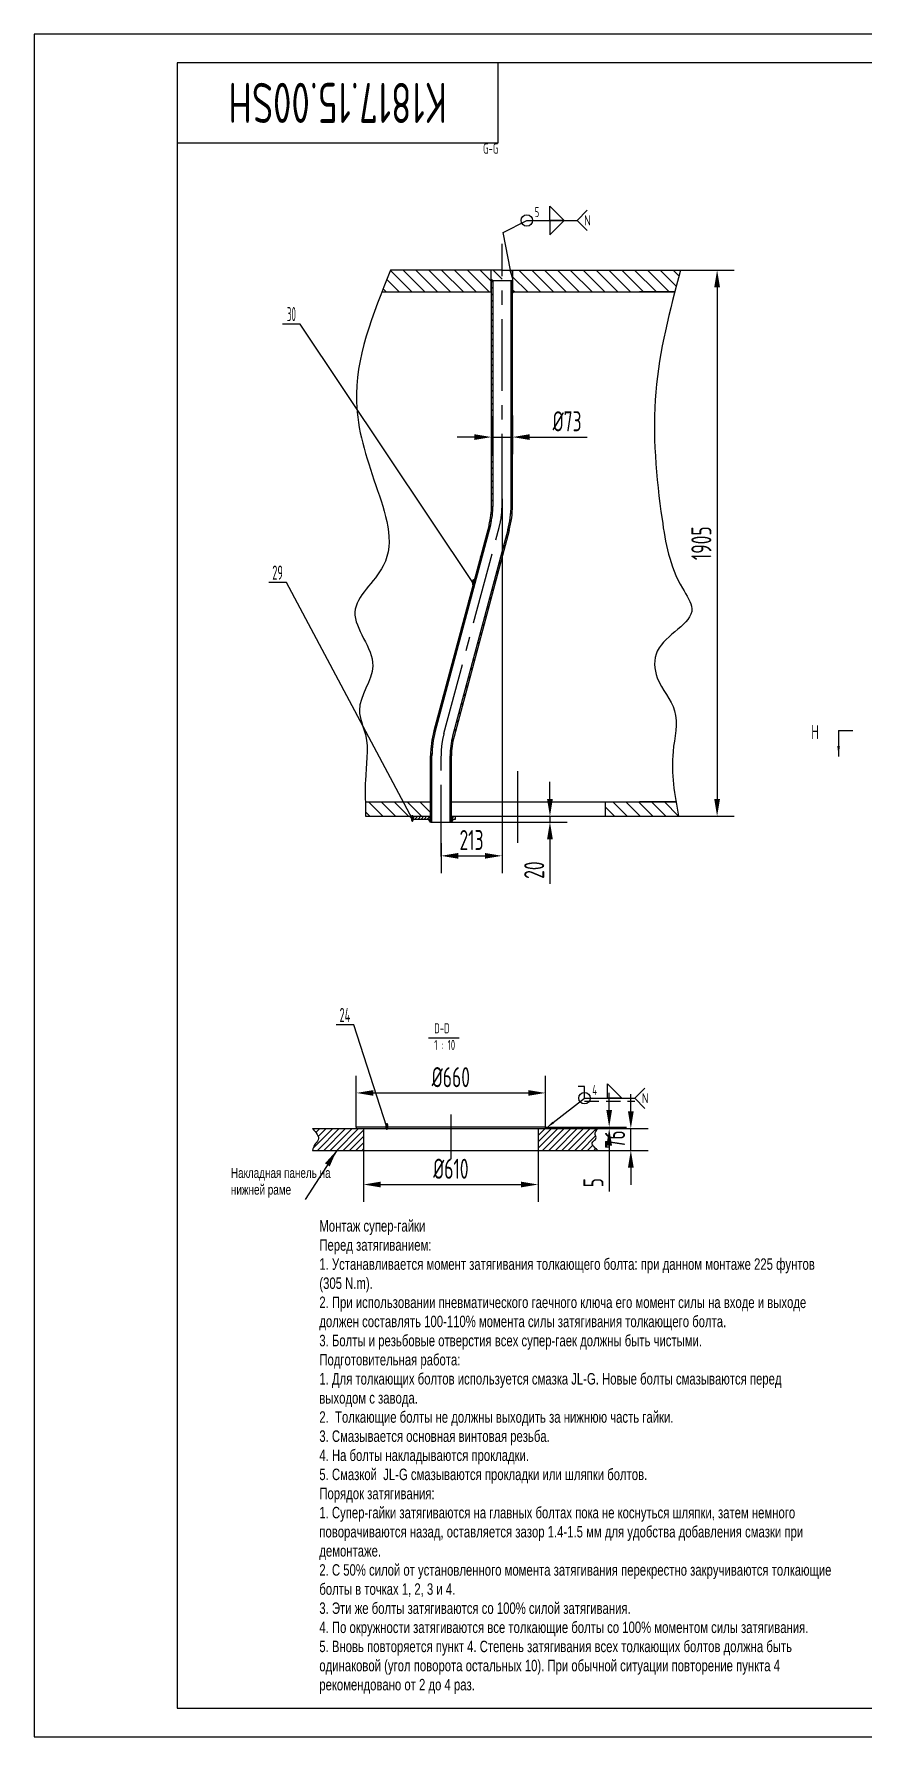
# Model space of a CAD drawing. Header units: millimetres. Extents: x 0 to 8400, y 0 to 5940.
# Drawn here: x 0 to 2893, y 0 to 5940 of the extents above; entities that cross this region are included whole.
import ezdxf
from ezdxf.enums import TextEntityAlignment as Align

# ---------------------------------------------------------------- set-up
doc = ezdxf.new("R2010")
doc.units = ezdxf.units.MM
doc.header["$LTSCALE"] = 200
doc.linetypes.add('F', pattern=[0.75, 0.5, -0.25])
doc.linetypes.add('G', pattern=[2, 1.25, -0.25, 0.25, -0.25])
for name, color, linetype in [('01', 7, 'Continuous'), ('02', 1, 'Continuous'), ('04', 2, 'F'), ('05', 4, 'G'), ('08', 1, 'Continuous'), ('11', 3, 'Continuous'), ('13', 3, 'Continuous')]:
    doc.layers.add(name, color=color, linetype=linetype)
doc.styles.get("Standard").update_dxf_attribs({"font": 'isocp', "width": 0.707, "bigfont": 'intecad.shx'})
doc.dimstyles.new('INTE', dxfattribs={"dimscale": 20, "dimtxt": 3.5, "dimasz": 3, "dimexe": 3, "dimexo": 0, "dimgap": 1, "dimtad": 1, "dimdec": 4, "dimdsep": 46, "dimtxsty": 'Standard', "dimcen": 0, "dimclrd": 1, "dimclre": 1, "dimclrt": 3, "dimaunit": 1, "dimadec": 0, "dimazin": 0, "dimtfac": 1, "dimtdec": 4, "dimtmove": 0, "dimatfit": 0, "dimfxl": 1, "dimarcsym": 0})

# ---------------------------------------------------------------- blocks, each defined once
blk = doc.blocks.new('*D43')
at = {"layer": '08', "color": 1, "lineweight": -2}
for p, q in [((2082.8, 2182), (2082.8, 2242)), ((1957.3, 2122), (2142.8, 2122)), ((2082.8, 2046), (2082.8, 2122)), ((1953.2, 2046), (2142.8, 2046)), ((2082.8, 1986), (2082.8, 1926))]:
    blk.add_line(p, q, dxfattribs=at)
at = {"layer": '08', "color": 1}
for points in [[(2072.8, 2182), (2092.8, 2182), (2082.8, 2122)], [(2072.8, 1986), (2092.8, 1986), (2082.8, 2046)]]:
    blk.add_solid(points, dxfattribs=at)
at = {"layer": 'Defpoints', "color": 0}
for p in [(1957.3, 2122), (2082.8, 2122), (1953.2, 2046)]:
    blk.add_point(p, dxfattribs=at)
at = {"layer": '08', "color": 3, "insert": (2027.8, 2084), "char_height": 70, "attachment_point": 5, "rotation": 90}
blk.add_mtext('76', dxfattribs=at)
blk = doc.blocks.new('*D44')
at = {"layer": '08', "color": 1, "lineweight": -2}
for p, q in [((2007.3, 2187), (2007.3, 2247)), ((1784.7, 2127), (2067.3, 2127)), ((1817.5, 2122), (2067.3, 2122)), ((2007.3, 2127), (2007.3, 2122)), ((2007.3, 2062), (2007.3, 1902.5))]:
    blk.add_line(p, q, dxfattribs=at)
at = {"layer": '08', "color": 1}
for points in [[(1997.3, 2187), (2017.3, 2187), (2007.3, 2127)], [(1997.3, 2062), (2017.3, 2062), (2007.3, 2122)]]:
    blk.add_solid(points, dxfattribs=at)
at = {"layer": 'Defpoints', "color": 0}
for p in [(1784.7, 2127), (1817.5, 2122), (2007.3, 2127)]:
    blk.add_point(p, dxfattribs=at)
at = {"layer": '08', "color": 3, "insert": (1952.3, 1933.4), "char_height": 70, "attachment_point": 5, "rotation": 90}
blk.add_mtext('5', dxfattribs=at)
blk = doc.blocks.new('*D45')
at = {"layer": '08', "color": 1, "lineweight": -2}
for p, q in [((1149.7, 2046), (1149.7, 1866.9)), ((1759.7, 2053.6), (1759.7, 1866.9)), ((1209.7, 1926.9), (1699.7, 1926.9))]:
    blk.add_line(p, q, dxfattribs=at)
at = {"layer": '08', "color": 1}
for points in [[(1209.7, 1936.9), (1209.7, 1916.9), (1149.7, 1926.9)], [(1699.7, 1936.9), (1699.7, 1916.9), (1759.7, 1926.9)]]:
    blk.add_solid(points, dxfattribs=at)
at = {"layer": 'Defpoints', "color": 0}
for p in [(1149.7, 2046), (1759.7, 2053.6), (1759.7, 1926.9)]:
    blk.add_point(p, dxfattribs=at)
at = {"layer": '08', "color": 3, "insert": (1454.7, 1981.9), "char_height": 70, "attachment_point": 5}
blk.add_mtext('%%c610', dxfattribs=at)
blk = doc.blocks.new('*D46')
at = {"layer": '08', "color": 1, "lineweight": -2}
for p, q in [((1124.7, 2127), (1124.7, 2306.4)), ((1784.7, 2127), (1784.7, 2306.4)), ((1184.7, 2246.4), (1724.7, 2246.4))]:
    blk.add_line(p, q, dxfattribs=at)
at = {"layer": '08', "color": 1}
for points in [[(1184.7, 2256.4), (1184.7, 2236.4), (1124.7, 2246.4)], [(1724.7, 2256.4), (1724.7, 2236.4), (1784.7, 2246.4)]]:
    blk.add_solid(points, dxfattribs=at)
at = {"layer": 'Defpoints', "color": 0}
for p in [(1784.7, 2246.4), (1124.7, 2127), (1784.7, 2127)]:
    blk.add_point(p, dxfattribs=at)
at = {"layer": '08', "color": 3, "insert": (1454.7, 2301.4), "char_height": 70, "attachment_point": 5}
blk.add_mtext('%%c660', dxfattribs=at)
blk = doc.blocks.new('*U42', base_point=(6266, 5823))
at = {"layer": '01'}
blk.add_lwpolyline([(6699, 6135), (6799, 6035), (6699, 6035)], close=True, dxfattribs=at)
blk.add_circle((6539, 6035), 40, dxfattribs=at)
at = {"layer": '02'}
for points in [[(6959, 6106), (6889, 6035), (6959, 5964)], [(6321, 5866), (6539, 6035), (6889, 6035)]]:
    blk.add_lwpolyline(points, dxfattribs=at)
blk.add_lwpolyline([(6266, 5823, 0, 16, 0), (6321, 5866, 16, 16, 0)], format="xyseb", dxfattribs=at)
at = {"layer": '04'}
blk.add_line((6539, 6014), (6889, 6014), dxfattribs=at)
at = {"layer": '13', "width": 0.707}
blk.add_text('4', height=70, dxfattribs=at).set_placement((6593, 6058))
at = {"layer": '13', "width": 1.010989}
blk.add_text('N', height=70, dxfattribs=at).set_placement((6939, 6000), (6985, 6000), align=Align.FIT)
blk = doc.blocks.new('*D151')
at = {"layer": '08', "color": 1, "lineweight": -2}
for p, q in [((1633.3, 4319), (1633.3, 3013.5)), ((1420.3, 3117.6), (1420.3, 3013.5)), ((1480.3, 3073.5), (1573.3, 3073.5))]:
    blk.add_line(p, q, dxfattribs=at)
at = {"layer": '08', "color": 1}
for points in [[(1480.3, 3083.5), (1480.3, 3063.5), (1420.3, 3073.5)], [(1573.3, 3083.5), (1573.3, 3063.5), (1633.3, 3073.5)]]:
    blk.add_solid(points, dxfattribs=at)
at = {"layer": 'Defpoints', "color": 0}
for p in [(1633.3, 4319), (1420.3, 3117.6), (1633.3, 3073.5)]:
    blk.add_point(p, dxfattribs=at)
at = {"layer": '08', "color": 3, "insert": (1526.8, 3128.5), "char_height": 70, "attachment_point": 5}
blk.add_mtext('213', dxfattribs=at)
blk = doc.blocks.new('*D152')
at = {"layer": '08', "color": 1, "lineweight": -2}
for p, q in [((2256, 5116.5), (2443.9, 5116.5)), ((2383.9, 5056.5), (2383.9, 3271.5)), ((2249.4, 3211.5), (2443.9, 3211.5))]:
    blk.add_line(p, q, dxfattribs=at)
at = {"layer": '08', "color": 1}
for points in [[(2373.9, 5056.5), (2393.9, 5056.5), (2383.9, 5116.5)], [(2373.9, 3271.5), (2393.9, 3271.5), (2383.9, 3211.5)]]:
    blk.add_solid(points, dxfattribs=at)
at = {"layer": 'Defpoints', "color": 0}
for p in [(2256, 5116.5), (2249.4, 3211.5), (2383.9, 3211.5)]:
    blk.add_point(p, dxfattribs=at)
at = {"layer": '08', "color": 3, "insert": (2328.9, 4164), "char_height": 70, "attachment_point": 5, "rotation": 90}
blk.add_mtext('1905', dxfattribs=at)
blk = doc.blocks.new('*U157', base_point=(1676.6, 5108.6))
at = {"layer": '01'}
for points in [[(1807.3, 5366.4), (1857.3, 5316.4), (1807.3, 5316.4)], [(1807.3, 5266.4), (1857.3, 5316.4), (1807.3, 5316.4)]]:
    blk.add_lwpolyline(points, close=True, dxfattribs=at)
blk.add_circle((1727.3, 5316.4), 20, dxfattribs=at)
at = {"layer": '02'}
for points in [[(1937.7, 5351.7), (1902.3, 5316.4), (1937.7, 5281)], [(1670, 5143), (1644.7, 5274.2), (1727.3, 5316.4), (1902.3, 5316.4)]]:
    blk.add_lwpolyline(points, dxfattribs=at)
blk.add_lwpolyline([(1676.6, 5108.6, 0, 8, 0), (1670, 5143, 8, 8, 0)], format="xyseb", dxfattribs=at)
at = {"layer": '13', "width": 0.707}
blk.add_text('5', height=35, dxfattribs=at).set_placement((1754.3, 5327.9))
at = {"layer": '13', "width": 1.010989}
blk.add_text('N', height=35, dxfattribs=at).set_placement((1927.3, 5298.9), (1950.3, 5298.9), align=Align.FIT)
blk = doc.blocks.new('*D163')
at = {"layer": '08', "color": 1, "lineweight": -2}
for p, q in [((1596.8, 4603.8), (1596.8, 4474.2)), ((1669.8, 4609.4), (1669.8, 4474.2)), ((1536.8, 4534.2), (1476.8, 4534.2)), ((1596.8, 4534.2), (1669.8, 4534.2)), ((1729.8, 4534.2), (1930.8, 4534.2))]:
    blk.add_line(p, q, dxfattribs=at)
at = {"layer": '08', "color": 1}
for points in [[(1536.8, 4544.2), (1536.8, 4524.2), (1596.8, 4534.2)], [(1729.8, 4544.2), (1729.8, 4524.2), (1669.8, 4534.2)]]:
    blk.add_solid(points, dxfattribs=at)
at = {"layer": 'Defpoints', "color": 0}
for p in [(1596.8, 4603.8), (1669.8, 4609.4), (1669.8, 4534.2)]:
    blk.add_point(p, dxfattribs=at)
at = {"layer": '08', "color": 3, "insert": (1860.3, 4589.2), "char_height": 70, "attachment_point": 5}
blk.add_mtext('%%C73', dxfattribs=at)
blk = doc.blocks.new('*D164')
at = {"layer": '08', "color": 1, "lineweight": -2}
for p, q in [((1800.5, 3271.5), (1800.5, 3331.5)), ((1526, 3211.5), (1860.5, 3211.5)), ((1800.5, 3211.5), (1800.5, 3191.5)), ((1451.8, 3191.5), (1860.5, 3191.5)), ((1800.5, 3131.5), (1800.5, 2975.7))]:
    blk.add_line(p, q, dxfattribs=at)
at = {"layer": '08', "color": 1}
for points in [[(1790.5, 3271.5), (1810.5, 3271.5), (1800.5, 3211.5)], [(1790.5, 3131.5), (1810.5, 3131.5), (1800.5, 3191.5)]]:
    blk.add_solid(points, dxfattribs=at)
at = {"layer": 'Defpoints', "color": 0}
for p in [(1526, 3211.5), (1451.8, 3191.5), (1800.5, 3191.5)]:
    blk.add_point(p, dxfattribs=at)
at = {"layer": '08', "color": 3, "insert": (1745.5, 3023.6), "char_height": 70, "attachment_point": 5, "rotation": 90}
blk.add_mtext('20', dxfattribs=at)
blk = doc.blocks.new('*U198', base_point=(251.96, 168.31))
at = {"layer": '01'}
for p, q in [((251.96, 168.31), (251.96, 182.31)), ((195.96, 168.31), (251.96, 168.31))]:
    blk.add_line(p, q, dxfattribs=at)
blk = doc.blocks.new('*U199')
at = {"layer": '04'}
blk.add_blockref('*U198', (0, 0), dxfattribs=at)
blk = doc.blocks.new('*U200')
at = {"layer": '01'}
for points in [[(415, 292), (25, 292)], [(25, 292), (25, 5)], [(25, 5), (415, 5)]]:
    blk.add_lwpolyline(points, dxfattribs=at)
at = {"layer": '02'}
for points in [[(420, 297), (0, 297)], [(0, 297), (0, 0)], [(0, 0), (420, 0)]]:
    blk.add_lwpolyline(points, dxfattribs=at)

msp = doc.modelspace()

# ---------------------------------------------------------------- hatches: boundary and pattern name
at = {"layer": '01'}
h = msp.add_hatch(color=256, dxfattribs=at)
h.paths.add_polyline_path([(1595.31009, 5083.8518), (1595.31009, 5080.48389), (1599.46619, 5080.48389)])
h.paths.add_polyline_path([(1671.31009, 5083.70193), (1667.25281, 5080.48389), (1671.31009, 5080.48389)])
h = msp.add_hatch(color=256, dxfattribs=at)
h.paths.add_polyline_path([(1669.81009, 5040.48389), (1669.81009, 5036.7406), (1674.23018, 5040.48389)])
h.paths.add_polyline_path([(1596.81009, 5040.48389), (1592.97419, 5040.48389), (1596.81009, 5037.73688)])
h = msp.add_hatch(color=256, dxfattribs=at)
h.paths.add_polyline_path([(1320.31009, 3211.48389), (1310.16686, 3211.48389), (1320.31009, 3201.48389)])
h.paths.add_polyline_path([(1383.81009, 3201.48389), (1376.47915, 3201.48389), (1383.81009, 3191.48389)])
h.paths.add_polyline_path([(1463.56009, 3201.48389), (1456.81009, 3201.48389), (1456.81009, 3191.50523)])
at = {"layer": '02', "linetype": 'Continuous'}
h = msp.add_hatch(dxfattribs=at)
h.set_pattern_fill('LINE', color=1, scale=10, angle=135, style=0)
h.set_pattern_definition([(135, (-4262.065, -4869.626), (-22.45064, -22.45064), [])])
edge = h.paths.add_edge_path()
edge.add_line((1595.31009, 5040.48389), (1595.31009, 5083.8518))
edge.add_line((1595.31009, 5083.8518), (1599.46619, 5080.48389))
edge.add_line((1599.46619, 5080.48389), (1633.31009, 5080.48389))
edge.add_line((1633.31009, 5080.48389), (1633.31009, 5116.48389))
edge.add_line((1633.31009, 5116.48389), (1244.48686, 5116.48389))
edge.add_spline(control_points=[(1244.48686, 5116.48389), (1234.2526, 5091.14721), (1224.01833, 5065.81052), (1214.08335, 5040.48389)], knot_values=[0, 0, 0, 0, 78.1518262426, 78.1518262426, 78.1518262426, 78.1518262426], degree=3, periodic=0)
edge.add_line((1214.08335, 5040.48389), (1595.31009, 5040.48389))
edge = h.paths.add_edge_path()
edge.add_spline(control_points=[(2236.08235, 5040.48389), (2242.61739, 5065.83121), (2249.29881, 5091.15755), (2255.98023, 5116.48389)], knot_values=[0, 0, 0, 0, 78.1843375005, 78.1843375005, 78.1843375005, 78.1843375005], degree=3, periodic=0)
edge.add_line((2255.98023, 5116.48389), (1671.31009, 5116.48389))
edge.add_line((1671.31009, 5116.48389), (1671.31009, 5040.48389))
edge.add_line((1671.31009, 5040.48389), (2236.08235, 5040.48389))
edge = h.paths.add_edge_path()
edge.add_line((1993.81009, 3261.48389), (1993.81009, 3211.48389))
edge.add_line((1993.81009, 3211.48389), (2249.40357, 3211.48389))
edge.add_spline(control_points=[(2249.40357, 3211.48389), (2246.35923, 3228.13688), (2243.31488, 3244.78987), (2240.51253, 3261.48389)], knot_values=[1939.4759468699, 1939.4759468699, 1939.4759468699, 1939.4759468699, 1990.4318243092, 1990.4318243092, 1990.4318243092, 1990.4318243092], degree=3, periodic=0)
edge.add_line((2240.51253, 3261.48389), (1993.81009, 3261.48389))
edge = h.paths.add_edge_path()
edge.add_line((1383.81009, 3211.48389), (1383.81009, 3261.48389))
edge.add_line((1383.81009, 3261.48389), (1156.29517, 3261.48389))
edge.add_spline(control_points=[(1156.29517, 3261.48389), (1156.45775, 3244.82848), (1156.37646, 3228.15619), (1156.29517, 3211.48389)], knot_values=[1926.7119514955, 1926.7119514955, 1926.7119514955, 1926.7119514955, 1976.7119514955, 1976.7119514955, 1976.7119514955, 1976.7119514955], degree=3, periodic=0)
edge.add_line((1156.29517, 3211.48389), (1383.81009, 3211.48389))
h = msp.add_hatch(dxfattribs=at)
h.set_pattern_fill('LINE', color=1, scale=5, angle=45, style=0)
h.set_pattern_definition([(45, (-4262.065, -4869.626), (-11.22532, 11.22532), [])])
h.paths.add_polyline_path([(1669.81009, 4295.90646), (1669.81009, 5080.48389), (1664.81009, 5080.48389), (1664.81009, 4295.90646, -0.0655434628), (1653.5145, 4210.10795), (1460.959, 3491.48106, 0.0655434628), (1451.81009, 3421.98814), (1451.81009, 3191.48389), (1456.79565, 3191.48389), (1456.81009, 3191.50523), (1456.81009, 3421.98814, -0.0655434628), (1465.78863, 3490.18696), (1658.34413, 4208.81385, 0.0655434628)])
h.paths.add_polyline_path([(1601.81009, 4295.90646), (1601.81009, 5080.48389), (1596.81009, 5080.48389), (1596.81009, 4295.90646, -0.0655434628), (1587.83154, 4227.70764), (1395.27605, 3509.08075, 0.0655434628), (1383.81009, 3421.98814), (1383.81009, 3191.48389), (1388.81009, 3191.48389), (1388.81009, 3421.98814, -0.0655434628), (1400.10568, 3507.78666), (1592.66117, 4226.41355, 0.0655434628)])
h = msp.add_hatch(dxfattribs=at)
h.set_pattern_fill('LINE', color=1, scale=60, angle=45, style=0)
h.set_pattern_definition([(45, (-1125.6295, 2135.845), (-5.3033, 5.3033), [])])
h.paths.add_polyline_path([(1382.81009, 3201.48389), (1382.81009, 3211.48389), (1320.31009, 3211.48389), (1320.31009, 3201.48389)])
h.paths.add_polyline_path([(1457.81009, 3201.48389), (1470.31009, 3201.48389), (1470.31009, 3211.48389), (1457.81009, 3211.48389)])
at = {"layer": '02'}
h = msp.add_hatch(dxfattribs=at)
h.set_pattern_fill('LINE', color=256, scale=5, angle=45, style=0)
h.set_pattern_definition([(45, (-2991.935, 265.417), (-11.22532, 11.22532), [])])
edge = h.paths.add_edge_path()
edge.add_spline(control_points=[(972.02906, 2122.04132), (984.24802, 2108.53819), (1002.63603, 2088.21766), (977.47126, 2066.26095), (973.79192, 2052.59096), (972.02906, 2046.04132)], knot_values=[0, 0, 0, 0, 43.8016340783, 65.9159764976, 86.2578134402, 86.2578134402, 86.2578134402, 86.2578134402], degree=3, periodic=0)
edge.add_line((972.02906, 2046.04132), (1149.68841, 2046.04132))
edge.add_line((1149.68841, 2046.04132), (1149.68841, 2122.04132))
edge.add_line((1149.68841, 2122.04132), (972.02906, 2122.04132))
edge = h.paths.add_edge_path()
edge.add_spline(control_points=[(1967.55364, 2046.04132), (1955.38336, 2056.87797), (1937.458, 2072.83906), (1966.30355, 2085.54029), (1953.83913, 2104.98335), (1962.40769, 2115.64084), (1967.55364, 2122.04132)], knot_values=[0, 0, 0, 0, 34.6895519835, 51.0935405435, 65.8754328514, 88.1002338144, 88.1002338144, 88.1002338144, 88.1002338144], degree=3, periodic=0)
edge.add_line((1967.55364, 2122.04132), (1759.68841, 2122.04132))
edge.add_line((1759.68841, 2122.04132), (1759.68841, 2046.04132))
edge.add_line((1759.68841, 2046.04132), (1967.55364, 2046.04132))

# ---------------------------------------------------------------- linework, layer by layer
at = {"layer": '01', "color": 7, "linetype": 'Continuous'}
for p, q in [((1633.31009, 5116.48389), (1244.48686, 5116.48389)), ((1595.31009, 5040.48389), (1595.31009, 5116.48389)), ((1633.31009, 5116.48389), (2255.98023, 5116.48389)), ((1671.31009, 5040.48389), (1671.31009, 5116.48389)), ((1595.31009, 5080.48389), (1671.31009, 5080.48389)), ((1596.81009, 4295.90646), (1596.81009, 5080.48389)), ((1601.81009, 4295.90646), (1601.81009, 5080.48389)), ((1664.81009, 4295.90646), (1664.81009, 5080.48389)), ((1669.81009, 4295.90646), (1669.81009, 5080.48389)), ((1214.08335, 5040.48389), (1596.81009, 5040.48389)), ((1669.81009, 5040.48389), (2236.08235, 5040.48389)), ((2236.08235, 5040.48389), (2112.81009, 5040.48389)), ((1383.81009, 3191.48389), (1383.81009, 3421.98814)), ((1388.81009, 3191.48389), (1388.81009, 3421.98814)), ((1451.81009, 3191.48389), (1451.81009, 3421.98814)), ((1456.81009, 3191.48389), (1456.81009, 3421.98814)), ((1156.29517, 3261.48389), (1383.81009, 3261.48389)), ((1156.29517, 3211.48389), (1383.81009, 3211.48389)), ((1320.31009, 3201.48389), (1320.31009, 3211.48389)), ((1382.81009, 3201.48389), (1382.81009, 3211.48389)), ((1383.81009, 3211.48389), (1383.81009, 3261.48389)), ((1456.81009, 3211.48389), (1456.81009, 3261.48389)), ((1456.81009, 3261.48389), (2240.51253, 3261.48389)), ((1456.81009, 3211.48389), (2249.40357, 3211.48389)), ((1457.81009, 3201.48389), (1457.81009, 3211.48389)), ((1470.31009, 3201.48389), (1470.31009, 3211.48389)), ((1993.81009, 3211.48389), (1993.81009, 3261.48389)), ((2240.51253, 3261.48389), (2112.81009, 3261.48389)), ((1320.31009, 3201.48389), (1383.81009, 3201.48389)), ((1383.81009, 3191.48389), (1456.81009, 3191.48389)), ((1456.81009, 3201.48389), (1470.31009, 3201.48389)), ((1377.19197, 2438.61177), (1483.68882, 2438.61177)), ((972.02906, 2122.04132), (1967.55364, 2122.04132)), ((1784.68841, 2127.04132), (1124.68841, 2127.04132)), ((1124.68841, 2127.04132), (1124.68841, 2122.04132)), ((1149.68841, 2122.04132), (1149.68841, 2046.04132)), ((1759.68841, 2122.04132), (1759.68841, 2046.04132)), ((1784.68841, 2122.04132), (1784.68841, 2127.04132)), ((972.02906, 2046.04132), (1967.55364, 2046.04132))]:
    msp.add_line(p, q, dxfattribs=at)
at = {"layer": '01'}
for p, q in [((1599.46619, 5080.48389), (1595.31009, 5083.8518)), ((1667.25281, 5080.48389), (1671.31009, 5083.70193)), ((1592.97419, 5040.48389), (1596.81009, 5037.73688)), ((1669.81009, 5036.7406), (1674.23018, 5040.48389)), ((2236.08235, 5040.48389), (2113.31009, 5040.48389)), ((1587.83154, 4227.70764), (1395.27605, 3509.08075)), ((1592.66117, 4226.41355), (1400.10568, 3507.78666)), ((1653.5145, 4210.10795), (1460.959, 3491.48106)), ((1658.34413, 4208.81385), (1465.78863, 3490.18696)), ((2807.8127, 3510.13516), (2857.8127, 3510.13516)), ((1320.31009, 3201.48389), (1310.16686, 3211.48389)), ((1383.81009, 3191.48389), (1376.47915, 3201.48389)), ((1456.79565, 3191.48389), (1463.56009, 3201.48389)), ((1921.29822, 2269.22805), (1899.5167, 2269.22805)), ((1921.29822, 2227.99864), (1921.29822, 2269.22805))]:
    msp.add_line(p, q, dxfattribs=at)
at = {"layer": '01', "color": 7, "linetype": 'Continuous'}
for centre, radius, start, end in [((1333.31009, 4295.90646), 263.5, 345, 0), ((1333.31009, 4295.90646), 268.5, 345, 0), ((1333.31009, 4295.90646), 331.5, 345, 0), ((1333.31009, 4295.90646), 336.5, 345, 0), ((1720.31009, 3421.98814), 336.5, 165, 180), ((1720.31009, 3421.98814), 331.5, 165, 180), ((1720.31009, 3421.98814), 268.5, 165, 180), ((1720.31009, 3421.98814), 263.5, 165, 180)]:
    msp.add_arc(centre, radius, start, end, dxfattribs=at)
at = {"layer": '02'}
for p, q in [((929.33631, 4928.34542), (867.33631, 4928.34542)), ((1533.20253, 4023.82937), (929.33631, 4928.34542)), ((881.01457, 4026.6466), (819.01457, 4026.6466)), ((1320.31009, 3201.48389), (881.01457, 4026.6466)), ((2807.8127, 3510.13516), (2807.8127, 3420.13516)), ((1115.89672, 2483.55026), (1053.89672, 2483.55026)), ((1231.5043, 2127.04132), (1115.89672, 2483.55026))]:
    msp.add_line(p, q, dxfattribs=at)
msp.add_lwpolyline([(2807.8127, 3420.13516, 0, 9, 0), (2807.8127, 3456.13516, 0, 0, 0)], format="xyseb", dxfattribs=at)
for points in [[(1244.48686, 5116.48389), (1125.06962, 4656.99283), (1192.72493, 4365.74282), (1218.74618, 4084.89454), (1119.86532, 3923.66684), (1182.31642, 3736.43466), (1135.47814, 3580.40782), (1156.29517, 3497.19353), (1156.29517, 3335.96582), (1156.29517, 3261.48389), (1156.29517, 3211.48389)], [(2255.98023, 5116.48389), (2169.77305, 4691.39279), (2191.69542, 4247.75201), (2262.94295, 4006.76195), (2295.82647, 3935.56035), (2175.25362, 3787.68009), (2175.25362, 3694.57029), (2235.54009, 3579.55235), (2230.05943, 3437.14909), (2249.40357, 3211.48389)], [(972.02906, 2122.04132), (992.07486, 2083.09586), (979.31639, 2065.03303), (972.02906, 2046.04132)], [(1967.55364, 2046.04132), (1949.61875, 2075.73484), (1961.22188, 2087.33045), (1958.32112, 2101.82493), (1967.55364, 2122.04132)]]:
    msp.add_spline(points, degree=3, dxfattribs=at)
at = {"layer": '05', "color": 142, "linetype": 'G'}
for p, q in [((1633.31009, 4295.90646), (1633.31009, 5207.80609)), ((1430.53234, 3499.63386), (1623.08784, 4218.26075)), ((1420.31009, 3070.76088), (1420.31009, 3421.98814)), ((1688.81009, 3119.29546), (1688.81009, 3387.50515))]:
    msp.add_line(p, q, dxfattribs=at)
at = {"layer": '05'}
msp.add_line((1454.68841, 2171.32257), (1454.68841, 2015.12795), dxfattribs=at)
at = {"layer": '05', "color": 142, "linetype": 'G'}
for centre, start, end in [((1333.31009, 4295.90646), 345, 0), ((1720.31009, 3421.98814), 165, 180)]:
    msp.add_arc(centre, 300, start, end, dxfattribs=at)

# ---------------------------------------------------------------- block references
at = {"layer": '01'}
for name, p, xscale, yscale, zscale in [('*U200', (0, 0), 20, 20, 20), ('*U42', (1784.68841, 2122.04132), 0.5, 0.5, 0.5)]:
    msp.add_blockref(name, p, dxfattribs=dict(at, xscale=xscale, yscale=yscale, zscale=zscale))
at = {"layer": '01', "xscale": 20, "yscale": 20}
msp.add_blockref('*U199', (1620, 5560), dxfattribs=at)
at = {"layer": '02'}
msp.add_blockref('*U157', (1669.28145, 5082.09291), dxfattribs=at)

# ---------------------------------------------------------------- texts
at = {"layer": '01', "attachment_point": 1}
for s, insert, char_height in [('{\\fArial|b0|i0|c204|p34;\\C3;Накладная панель на\\Pнижней раме}', (687.08782, 1985.04144), 35), ('{\\fArial|b0|i0|c204|p34;\\C3;Монтаж супер-гайки\\PПеред затягиванием:\\P1. Устанавливается момент затягивания толкающего болта: при данном монтаже 225 фунтов\\P(305 \\fArial|b0|i0|c0|p34;N.m).\\P2. \\fArial|b0|i0|c204|p34;При использовании пневматического гаечного ключа его момент силы на входе и выходе\\Pдолжен составлять 100-110% момента силы затягивания толкающего болта.\\P3. Болты и резьбовые отверстия всех супер-гаек должны быть чистыми.\\PПодготовительная работа:\\P1. Для толкающих болтов используется смазка \\fArial|b0|i0|c0|p34;JL-G\\fArial|b0|i0|c204|p34;. Новые болты смазываются перед\\Pвыходом с завода.\\P2.  Толкающие болты не должны выходить за нижнюю часть гайки.\\P3. Смазывается основная винтовая резьба.\\P4. На болты накладываются прокладки.\\P5. Смазкой \\fArial|b0|i0|c0|p34; JL-G\\fArial|b0|i0|c204|p34; смазываются прокладки или шляпки болтов.\\PПорядок затягивания:\\P1. Супер-гайки затягиваются на главных болтах пока не коснуться шляпки, затем немного\\Pповорачиваются назад, оставляется зазор 1.4-1.5 мм для удобства добавления смазки при\\Pдемонтаже.\\P2. С 50% силой от установленного момента затягивания перекрестно закручиваются толкающие\\Pболты в точках 1, 2, 3 и 4.\\P3. Эти же болты затягиваются со 100% силой затягивания.\\P4. По окружности затягиваются все толкающие болты со 100% моментом силы затягивания.\\P5. Вновь повторяется пункт 4. Степень затягивания всех толкающих болтов должна быть\\Pодинаковой (угол поворота остальных 10). При обычной ситуации повторение пункта 4\\Pрекомендовано от 2 до 4 раз.}', (995.66794, 1802.7343), 40)]:
    msp.add_mtext(s, dxfattribs=dict(at, insert=insert, char_height=char_height))
at = {"layer": '02', "width": 0.605172}
for p, p2 in [((1527.20253, 4013.82937), (1539.20253, 4013.82937)), ((1314.31009, 3191.48389), (1326.31009, 3191.48389)), ((1225.5043, 2117.04132), (1237.5043, 2117.04132))]:
    msp.add_text('●', height=20, dxfattribs=at).set_placement(p, p2, align=Align.FIT)
at = {"layer": '11', "width": 0.693499}
msp.add_text('K1817.15.00SH', height=140, rotation=180, dxfattribs=at).set_placement((1441.32045, 5770), (678.67955, 5770), align=Align.FIT)
at = {"layer": '11'}
for s, width, p, p2 in [('30', 0.50872, (882.58869, 4938.34542), (914.08393, 4938.34542)), ('29', 0.568672, (831.41457, 4036.6466), (868.61457, 4036.6466)), ('24', 0.556706, (1066.29672, 2493.55026), (1103.49672, 2493.55026))]:
    msp.add_text(s, height=49.497475, dxfattribs=dict(at, width=width)).set_placement(p, p2, align=Align.FIT)
at = {"layer": '11', "width": 0.707}
msp.add_text('H', height=49, dxfattribs=at).set_placement((2712.46924, 3465.97382), align=Align.BOTTOM_LEFT)
at = {"layer": '11', "insert": (1567.2197, 5558.00294), "char_height": 35, "width": 404.907, "attachment_point": 1}
msp.add_mtext('G-G', dxfattribs=at)
at = {"layer": '11', "color": 3, "linetype": 'Continuous', "insert": (1396.72823, 2489.59106), "char_height": 35, "width": 288.87, "attachment_point": 1}
msp.add_mtext('D-D\\P1 : 10', dxfattribs=at)

# ---------------------------------------------------------------- dimensions: what is measured, and where the dimension line sits
at = {"layer": '08'}
for base, p1, p2, picture, middle in [((2383.94843, 3211.48389), (2255.98023, 5116.48389), (2249.40357, 3211.48389), '*D152', (2328.94843, 4163.98389)), ((1800.51058, 3191.48389), (1525.96571, 3211.48389), (1451.81009, 3191.48389), '*D164', (1745.50369, 3023.61654))]:
    dim = msp.add_linear_dim(base=base, p1=p1, p2=p2, angle=90, dimstyle='INTE', dxfattribs=at)
    dim.commit()
    dim.dimension.update_dxf_attribs({"geometry": picture, "text_midpoint": middle})
for base, p1, p2, text, picture, middle in [((1669.81009, 4534.16398), (1596.81009, 4603.80166), (1669.81009, 4609.44974), '%%C73', '*D163', (1860.32506, 4589.16398)), ((1784.68841, 2246.39741), (1124.68841, 2127.04132), (1784.68841, 2127.04132), '%%c660', '*D46', (1454.68841, 2301.39741)), ((1759.68841, 1926.86508), (1149.68841, 2046.04132), (1759.68841, 2053.55576), '%%c610', '*D45', (1454.68841, 1981.86508))]:
    dim = msp.add_linear_dim(base=base, p1=p1, p2=p2, text=text, dimstyle='INTE', dxfattribs=at)
    dim.commit()
    dim.dimension.update_dxf_attribs({"geometry": picture, "text_midpoint": middle})
dim = msp.add_linear_dim(base=(1633.31009, 3073.48045), p1=(1420.31009, 3117.62915), p2=(1633.31009, 4318.98777), dimstyle='INTE', dxfattribs=at)
dim.commit()
dim.dimension.update_dxf_attribs({"geometry": '*D151', "text_midpoint": (1526.81009, 3128.48734)})
for base, p1, p2, text, picture, middle in [((2007.27281, 2127.04132), (1817.53217, 2122.04132), (1784.68841, 2127.04132), '5', '*D44', (2007.27281, 1933.38761)), ((2082.78112, 2122.04132), (1953.21482, 2046.04132), (1957.3414, 2122.04132), '76', '*D43', (2082.78112, 2084.04132))]:
    dim = msp.add_linear_dim(base=base, p1=p1, p2=p2, angle=90, text=text, dimstyle='INTE', dxfattribs=at)
    dim.commit()
    dim.dimension.update_dxf_attribs({"geometry": picture, "text_midpoint": middle, "dimtype": 160})

# ---------------------------------------------------------------- leaders
at = {"layer": '02'}
msp.add_leader([(1056.20412, 2046.04132), (946.25677, 1875.09046)], dimstyle='INTE', dxfattribs=at)

doc.saveas('drawing.dxf')
